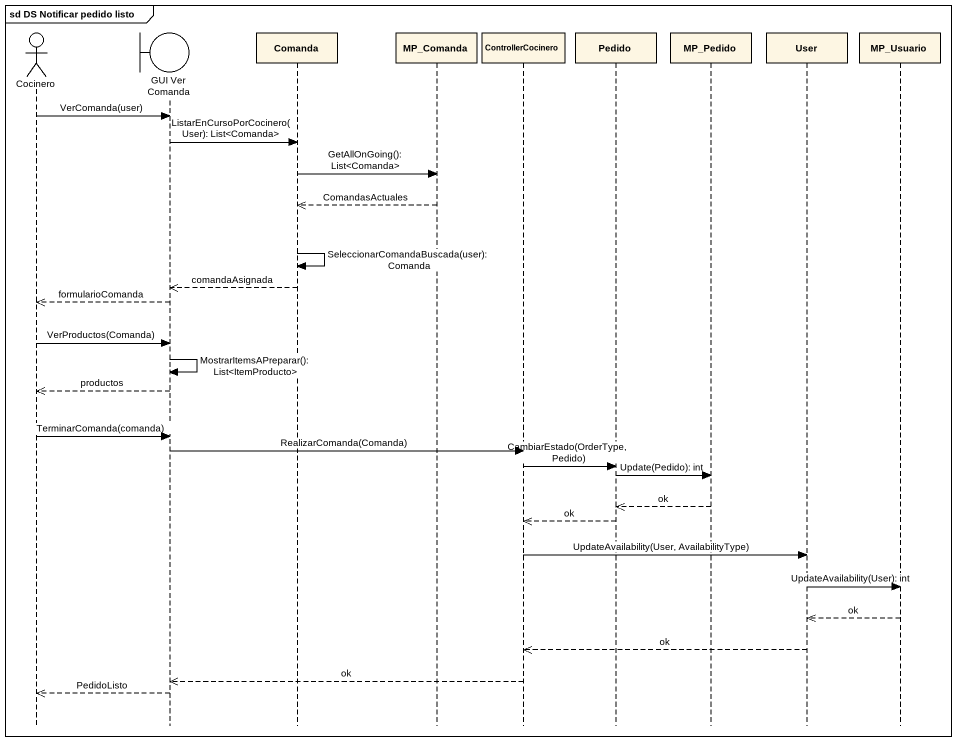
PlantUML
@startuml
mainframe sd DS Notificar pedido listo
hide footbox
actor Cocinero
boundary "GUI Ver Comanda" as GUI_Ver_Comanda
participant Comanda
participant MP_Comanda
participant ControllerCocinero
participant Pedido
participant MP_Pedido
participant User
participant MP_Usuario

Cocinero -> GUI_Ver_Comanda : VerComanda(user)
GUI_Ver_Comanda -> Comanda : ListarEnCursoPorCocinero(User): List<Comanda>
Comanda -> MP_Comanda : GetAllOnGoing(): List<Comanda>
MP_Comanda -->> Comanda : ComandasActuales
Comanda -> Comanda : SeleccionarComandaBuscada(user): Comanda
Comanda -->> GUI_Ver_Comanda : comandaAsignada
GUI_Ver_Comanda -->> Cocinero : formularioComanda
Cocinero -> GUI_Ver_Comanda : VerProductos(Comanda)
GUI_Ver_Comanda -> GUI_Ver_Comanda : MostrarItemsAPreparar(): List<ItemProducto>
GUI_Ver_Comanda -->> Cocinero : productos
Cocinero -> GUI_Ver_Comanda : TerminarComanda(comanda)
GUI_Ver_Comanda -> ControllerCocinero : RealizarComanda(Comanda)
ControllerCocinero -> Pedido : CambiarEstado(OrderType, Pedido)
Pedido -> MP_Pedido : Update(Pedido): int
MP_Pedido -->> Pedido : ok
Pedido -->> ControllerCocinero : ok
ControllerCocinero -> User : UpdateAvailability(User, AvailabilityType)
User -> MP_Usuario : UpdateAvailability(User): int
MP_Usuario -->> User : ok
User -->> ControllerCocinero : ok
ControllerCocinero -->> GUI_Ver_Comanda : ok
GUI_Ver_Comanda -->> Cocinero : PedidoListo
@enduml
